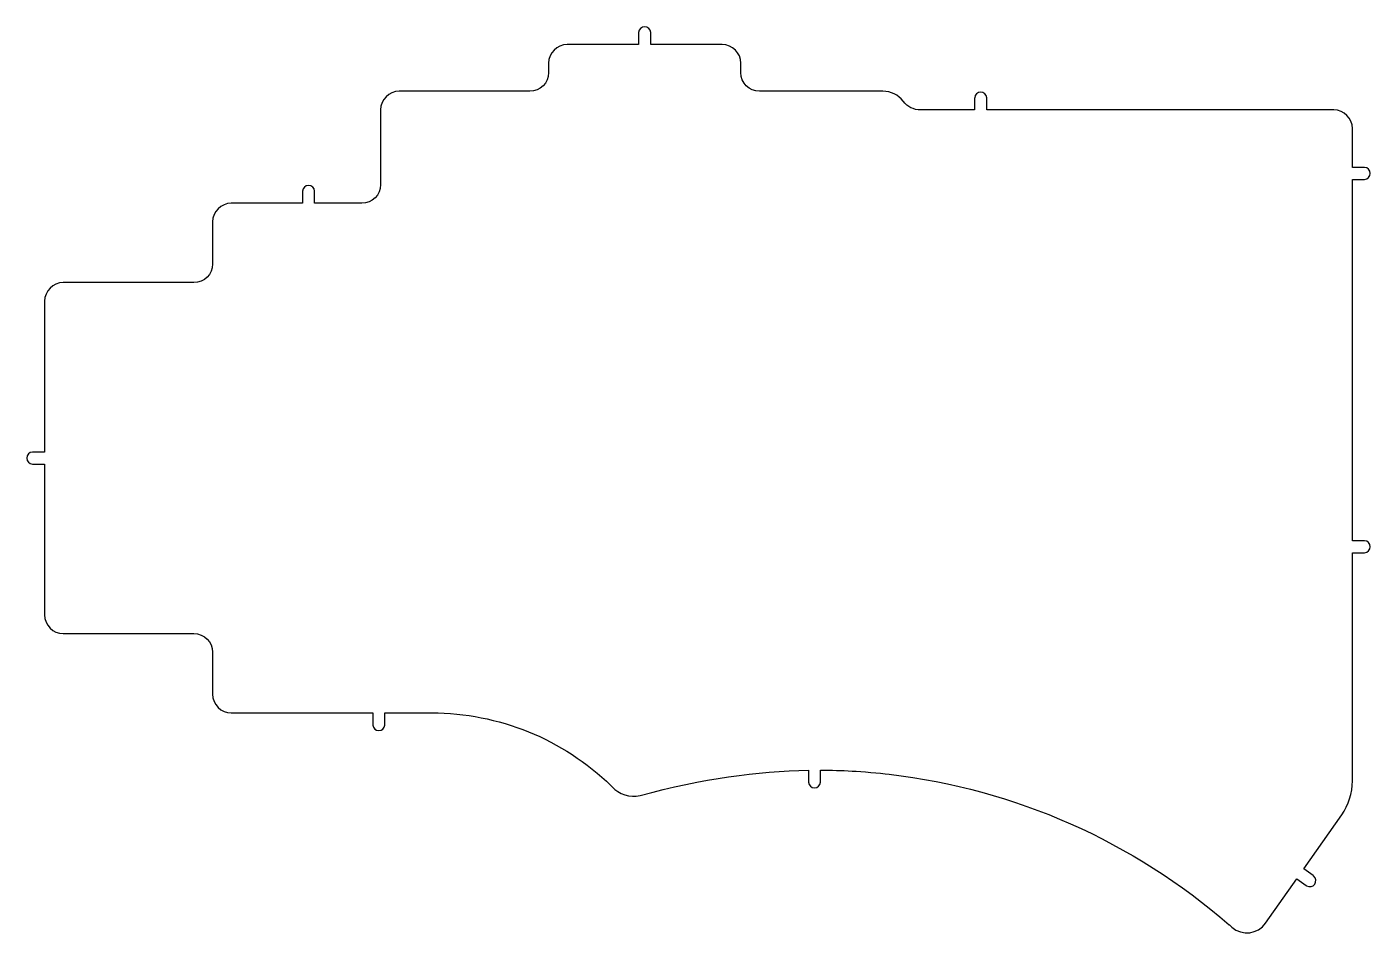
# Model space of a CAD drawing. Header units: millimetres. Extents: x 1 to 145, y 3 to 100.
import ezdxf

# ---------------------------------------------------------------- set-up
doc = ezdxf.new("R2010")
doc.units = ezdxf.units.MM
doc.layers.add('Layer_1', color=7, linetype='CONTINUOUS')

msp = doc.modelspace()

# ---------------------------------------------------------------- linework, layer by layer
at = {"layer": 'Layer_1', "color": 7}
for p, q in [((66.653829, 99.80897), (66.651829, 99.80897)), ((66.651829, 99.80897), (66.651829, 99.75936)), ((66.651829, 99.75936), (66.651829, 98.509823)), ((67.301089, 100.408995), (67.301849, 100.408933)), ((67.951629, 99.809032), (67.949629, 99.809032)), ((67.951629, 99.759422), (67.951629, 99.809032)), ((67.951629, 99.742372), (67.951629, 99.759422)), ((67.951629, 98.509888), (67.951629, 99.742372)), ((66.651829, 98.509823), (59.000098, 98.509823)), ((75.60336, 98.509888), (67.951629, 98.509888)), ((57.000218, 96.509945), (57.000218, 95.510006)), ((77.602201, 95.510071), (77.602721, 96.51001)), ((54.999828, 93.509612), (41.000156, 93.509612)), ((92.834353, 93.509677), (79.601561, 93.509677)), ((95.016673, 92.420852), (94.999073, 92.443592)), ((102.658524, 92.808943), (102.656524, 92.808943)), ((102.656524, 92.808943), (102.656524, 92.759333)), ((102.656524, 92.759333), (102.656524, 91.509797)), ((103.957084, 92.808943), (103.955084, 92.808943)), ((103.956574, 92.759333), (103.957084, 92.808943)), ((103.956574, 92.742283), (103.956574, 92.759333)), ((103.956574, 91.5098), (103.956574, 92.742283)), ((39.000285, 91.509734), (39.000285, 83.509703)), ((102.656524, 91.509797), (96.865143, 91.509797)), ((141.132599, 91.5098), (103.956574, 91.5098)), ((143.13248, 85.358753), (143.13248, 89.509921)), ((144.36496, 85.358753), (143.13248, 85.358753)), ((144.38206, 85.358753), (144.36496, 85.358753)), ((144.43166, 85.35927), (144.38206, 85.358753)), ((144.43166, 85.35717), (144.43166, 85.35927)), ((143.13253, 45.358446), (143.13253, 84.058508)), ((143.13253, 84.058508), (144.38206, 84.058508)), ((144.38206, 84.058508), (144.43166, 84.058508)), ((144.43166, 84.058508), (144.43166, 84.060608)), ((30.63745, 82.808968), (30.63535, 82.808968)), ((30.63535, 82.808968), (30.63535, 82.759358)), ((30.63535, 82.759358), (30.63535, 81.509821)), ((31.936112, 82.808968), (31.934012, 82.808968)), ((31.935595, 82.759358), (31.936112, 82.808968)), ((31.935595, 82.742308), (31.935595, 82.759358)), ((31.935595, 81.509825), (31.935595, 82.742308)), ((30.63535, 81.509821), (23.003774, 81.509821)), ((36.999885, 81.509825), (31.935595, 81.509825)), ((21.002862, 79.509944), (21.000762, 75.009959)), ((18.999851, 73.009564), (5.001766, 73.009564)), ((3.001887, 71.009686), (3.001887, 54.858738)), ((1.751837, 54.858738), (1.702227, 54.858738)), ((1.702227, 54.858738), (1.702227, 54.856738)), ((1.768887, 54.858738), (1.751837, 54.858738)), ((3.001887, 54.858738), (1.768887, 54.858738)), ((1.702227, 53.560177), (1.702227, 53.558177)), ((1.702227, 53.558177), (1.751837, 53.558177)), ((1.751837, 53.558177), (3.00189, 53.558177)), ((3.00189, 53.558177), (3.00189, 37.407735)), ((144.36501, 45.358446), (143.13253, 45.358446)), ((144.38211, 45.358446), (144.36501, 45.358446)), ((144.43171, 45.358966), (144.38211, 45.358446)), ((144.43171, 45.356966), (144.43171, 45.358966)), ((143.13258, 19.623203), (143.13258, 44.058406)), ((143.13258, 44.058406), (144.38211, 44.058406)), ((144.38211, 44.058406), (144.43171, 44.058406)), ((144.43171, 44.058406), (144.43171, 44.060406)), ((5.001769, 35.407865), (18.999883, 35.407865)), ((21.000794, 33.407985), (21.002894, 28.907994)), ((23.003806, 26.908124), (38.168775, 26.908124)), ((38.168775, 26.908124), (38.168775, 25.675634)), ((39.468825, 25.658534), (39.468825, 26.908074)), ((39.468825, 26.908074), (44.487646, 26.908074)), ((38.168775, 25.658534), (38.168265, 25.608934)), ((38.168265, 25.608934), (38.170265, 25.608934)), ((38.168775, 25.675634), (38.168775, 25.658534)), ((39.466825, 25.608934), (39.468825, 25.608934)), ((39.468825, 25.608934), (39.468825, 25.658534)), ((84.848492, 20.770463), (84.848492, 19.548313)), ((86.148532, 19.531313), (86.148532, 20.778773)), ((63.682339, 19.117333), (63.802229, 19.001063)), ((84.848492, 19.531313), (84.847972, 19.481713)), ((84.847972, 19.481713), (84.849972, 19.481713)), ((84.848492, 19.548313), (84.848492, 19.531313)), ((86.146532, 19.481713), (86.148532, 19.481713)), ((86.148532, 19.481713), (86.148532, 19.531313)), ((137.910159, 10.185541), (141.983289, 15.986222)), ((138.933349, 9.469301), (137.910159, 10.185541)), ((133.836618, 4.383901), (137.164069, 9.120561)), ((137.164069, 9.120561), (138.173829, 8.413631)), ((138.974149, 9.440401), (138.933349, 9.469301)), ((138.973149, 9.438401), (138.974149, 9.440401)), ((138.173829, 8.413631), (138.187729, 8.403331)), ((138.187729, 8.403331), (138.228529, 8.373931)), ((138.228529, 8.373931), (138.229529, 8.375931)), ((129.949008, 4.183911), (130.222888, 3.945171))]:
    msp.add_line(p, q, dxfattribs=at)
for points in [[(67.301849, 100.408933), (66.962289, 100.408906), (66.679969, 100.14752), (66.653829, 99.80897)], [(67.949629, 99.809032), (67.923429, 100.147782), (67.640849, 100.40924), (67.301089, 100.408995)], [(59.000098, 98.509823), (57.895628, 98.509757), (57.000288, 97.61442), (57.000218, 96.509945)], [(77.602721, 96.51001), (77.603081, 97.61446), (76.70781, 98.509965), (75.60336, 98.509888)], [(57.000218, 95.510006), (57.000438, 94.40513), (56.104708, 93.509397), (54.999828, 93.509612)], [(79.601561, 93.509677), (78.496911, 93.5096), (77.601551, 94.405419), (77.602201, 95.510071)], [(41.000156, 93.509612), (39.895685, 93.50954), (39.000355, 92.614205), (39.000285, 91.509734)], [(94.999073, 92.443592), (94.482233, 93.115872), (93.682343, 93.509807), (92.834353, 93.509677)], [(96.865143, 91.509797), (96.140933, 91.50994), (95.457913, 91.846584), (95.016673, 92.420852)], [(103.306554, 93.408907), (102.966994, 93.408885), (102.684664, 93.147497), (102.658524, 92.808943)], [(103.955084, 92.808943), (103.928884, 93.147689), (103.646304, 93.409147), (103.306554, 93.408907)], [(143.13248, 89.509921), (143.13241, 90.614396), (142.237069, 91.509734), (141.132599, 91.5098)], [(145.03163, 84.708631), (145.03187, 85.048391), (144.77041, 85.331019), (144.43166, 85.35717)], [(39.000285, 83.509703), (39.000215, 82.405025), (38.104565, 81.509604), (36.999885, 81.509825)], [(144.43166, 84.060608), (144.77021, 84.086748), (145.0316, 84.36907), (145.03163, 84.708631)], [(31.285473, 83.408931), (30.945914, 83.408906), (30.663589, 83.147519), (30.63745, 82.808968)], [(31.934012, 82.808968), (31.907862, 83.147717), (31.62523, 83.409176), (31.285473, 83.408931)], [(23.003774, 81.509821), (21.899107, 81.509817), (21.003437, 80.614611), (21.002862, 79.509944)], [(21.000762, 75.009959), (21.000472, 73.90509), (20.10472, 73.009569), (18.999851, 73.009564)], [(5.001766, 73.009564), (3.897292, 73.009497), (3.001954, 72.11416), (3.001887, 71.009686)], [(1.702227, 54.856738), (1.363477, 54.830538), (1.102018, 54.547957), (1.102263, 54.208197)], [(1.102263, 54.208197), (1.10229, 53.868637), (1.363676, 53.586317), (1.702227, 53.560177)], [(145.03168, 44.708426), (145.03192, 45.048186), (144.77046, 45.330816), (144.43171, 45.356966)], [(144.43171, 44.060406), (144.77026, 44.086506), (145.03165, 44.368866), (145.03168, 44.708426)], [(3.00189, 37.407735), (3.001962, 36.303265), (3.897298, 35.407935), (5.001769, 35.407865)], [(18.999883, 35.407865), (20.104551, 35.407865), (21.00022, 34.512655), (21.000794, 33.407985)], [(21.002894, 28.907994), (21.003473, 27.803334), (21.899141, 26.908124), (23.003806, 26.908124)], [(44.487646, 26.908074), (51.655937, 26.908074), (58.541788, 24.113243), (63.682339, 19.117333)], [(38.170265, 25.608934), (38.196465, 25.270183), (38.479045, 25.008723), (38.818805, 25.008973)], [(38.818805, 25.008973), (39.158365, 25.009003), (39.440685, 25.270383), (39.466825, 25.608934)], [(66.802559, 18.066232), (73.5809, 19.859213), (79.333101, 20.678453), (84.848492, 20.770463)], [(86.148532, 20.778773), (87.278082, 20.774773), (88.400972, 20.742873), (89.522482, 20.680073)], [(89.522482, 20.680073), (90.625282, 20.618273), (92.409763, 20.463793), (93.506743, 20.334873)], [(93.506743, 20.334873), (106.971895, 18.752353), (119.663736, 13.142432), (129.910208, 4.217511)], [(63.802229, 19.001063), (64.560799, 18.171532), (65.707059, 17.814382), (66.802559, 18.066232)], [(84.849972, 19.481713), (84.876172, 19.142963), (85.158752, 18.881503), (85.498512, 18.881743)], [(85.498512, 18.881743), (85.838072, 18.881773), (86.120392, 19.143163), (86.146532, 19.481713)], [(141.983289, 15.986222), (142.73131, 17.051502), (143.13264, 18.321533), (143.13258, 19.623203)], [(139.093039, 8.563001), (139.288039, 8.841281), (139.235789, 9.222791), (138.973149, 9.438401)], [(138.229529, 8.375931), (138.522019, 8.203001), (138.898339, 8.284531), (139.093039, 8.563001)], [(130.222888, 3.945171), (131.318928, 2.98987), (133.001008, 3.19409), (133.836618, 4.383901)], [(129.910208, 4.217511), (129.920808, 4.208511), (129.938308, 4.193111), (129.949008, 4.183911)]]:
    msp.add_open_spline(points, degree=3, dxfattribs=at)

doc.saveas('drawing.dxf')
